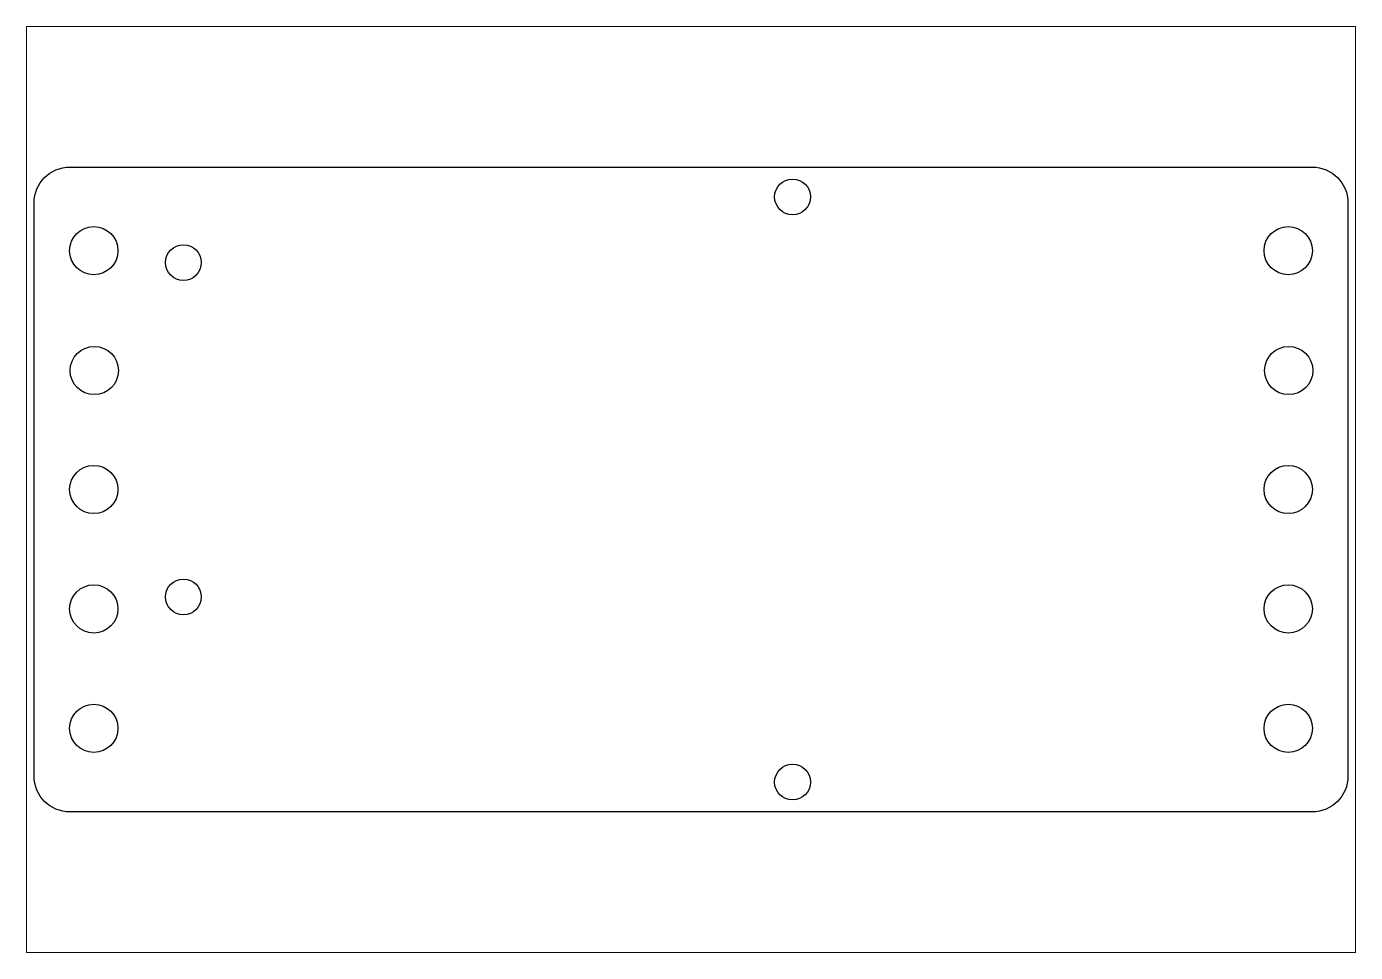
# Paper-space layout 'Layout1' of a CAD drawing. Extents: x 29 to 258, y 20 to 180.
# The model-space entities are those that its viewports show. They can reach past a viewport. Long polylines and large blocks are cut down to what shows.
import ezdxf

# ---------------------------------------------------------------- set-up
doc = ezdxf.new("R2010")
doc.units = 0
doc.layers.get('0').update_dxf_attribs({"linetype": 'CONTINUOUS'})
doc.layers.add('LAYER_1', color=7, linetype='CONTINUOUS')

msp = doc.modelspace()

# ---------------------------------------------------------------- linework, layer by layer
at = {"layer": 'LAYER_1', "color": 7}
for p, q in [((102.999994, 53.999999), (207.000007, 53.999999)), ((102.999994, 53.999999), (102.999994, 53.999999)), ((100.000003, 2.999977), (100.000003, 51.000008)), ((209.999998, 51.000008), (209.999998, 2.999977)), ((107.02375, 46.999999), (107.02375, 46.999999)), ((207.023751, 47.000002), (207.023751, 47.000002)), ((107.063885, 36.961784), (107.063885, 36.961784)), ((207.063886, 36.961786), (207.063886, 36.961786)), ((107.02375, 27), (107.02375, 27)), ((207.023751, 27.000002), (207.023751, 27.000002)), ((107.02375, 17), (107.02375, 17)), ((207.023751, 17.000003), (207.023751, 17.000003)), ((107.02375, 7), (107.02375, 7)), ((207.023751, 7.000003), (207.023751, 7.000003)), ((207.000007, -0.000017), (102.999994, -0.000017))]:
    msp.add_line(p, q, dxfattribs=at)
at = {"layer": 'LAYER_1', "color": 1}
for p, q in [((165, 51.499998), (165, 51.499998)), ((114, 45.999998), (114, 45.999998)), ((114, 17.999999), (114, 17.999999)), ((165, 2.499999), (165, 2.499999))]:
    msp.add_line(p, q, dxfattribs=at)
at = {"layer": 'LAYER_1', "color": 7}
for points in [[(100.000003, 51.000008), (100.000003, 52.662003), (101.337999, 53.999999), (102.999994, 53.999999)], [(207.000007, 53.999999), (208.662002, 53.999999), (209.999998, 52.662003), (209.999998, 51.000008)], [(102.97625, 46.999999), (102.97625, 48.11431), (103.882314, 49.017637), (105, 49.017637)], [(105, 49.017637), (106.117686, 49.017637), (107.02375, 48.11431), (107.02375, 46.999999)], [(202.97625, 47.000002), (202.97625, 48.114313), (203.882314, 49.01764), (205.000001, 49.01764)], [(205.000001, 49.01764), (206.117687, 49.01764), (207.023751, 48.114313), (207.023751, 47.000002)], [(105, 44.982361), (103.882314, 44.982361), (102.97625, 45.885688), (102.97625, 46.999999)], [(107.02375, 46.999999), (107.02375, 45.885688), (106.117686, 44.982361), (105, 44.982361)], [(205.000001, 44.982364), (203.882314, 44.982364), (202.97625, 45.885691), (202.97625, 47.000002)], [(207.023751, 47.000002), (207.023751, 45.885691), (206.117687, 44.982364), (205.000001, 44.982364)], [(103.016385, 36.961784), (103.016385, 38.076095), (103.922449, 38.979421), (105.040135, 38.979421)], [(105.040135, 38.979421), (106.157821, 38.979421), (107.063885, 38.076095), (107.063885, 36.961784)], [(203.016385, 36.961786), (203.016385, 38.076097), (203.922449, 38.979424), (205.040135, 38.979424)], [(205.040135, 38.979424), (206.157822, 38.979424), (207.063886, 38.076097), (207.063886, 36.961786)], [(105.040135, 34.944146), (103.922449, 34.944146), (103.016385, 35.847473), (103.016385, 36.961784)], [(107.063885, 36.961784), (107.063885, 35.847473), (106.157821, 34.944146), (105.040135, 34.944146)], [(205.040135, 34.944149), (203.922449, 34.944149), (203.016385, 35.847476), (203.016385, 36.961786)], [(207.063886, 36.961786), (207.063886, 35.847476), (206.157822, 34.944149), (205.040135, 34.944149)], [(102.97625, 27), (102.97625, 28.114311), (103.882314, 29.017637), (105, 29.017637)], [(105, 29.017637), (106.117686, 29.017637), (107.02375, 28.114311), (107.02375, 27)], [(202.97625, 27.000002), (202.97625, 28.114313), (203.882314, 29.01764), (205.000001, 29.01764)], [(205.000001, 29.01764), (206.117687, 29.01764), (207.023751, 28.114313), (207.023751, 27.000002)], [(105, 24.982362), (103.882314, 24.982362), (102.97625, 25.885689), (102.97625, 27)], [(107.02375, 27), (107.02375, 25.885689), (106.117686, 24.982362), (105, 24.982362)], [(205.000001, 24.982365), (203.882314, 24.982365), (202.97625, 25.885692), (202.97625, 27.000002)], [(207.023751, 27.000002), (207.023751, 25.885692), (206.117687, 24.982365), (205.000001, 24.982365)], [(102.97625, 17), (102.97625, 18.114311), (103.882314, 19.017638), (105, 19.017638)], [(105, 19.017638), (106.117686, 19.017638), (107.02375, 18.114311), (107.02375, 17)], [(202.97625, 17.000003), (202.97625, 18.114314), (203.882314, 19.01764), (205.000001, 19.01764)], [(205.000001, 19.01764), (206.117687, 19.01764), (207.023751, 18.114314), (207.023751, 17.000003)], [(105, 14.982362), (103.882314, 14.982362), (102.97625, 15.885689), (102.97625, 17)], [(107.02375, 17), (107.02375, 15.885689), (106.117686, 14.982362), (105, 14.982362)], [(205.000001, 14.982365), (203.882314, 14.982365), (202.97625, 15.885692), (202.97625, 17.000003)], [(207.023751, 17.000003), (207.023751, 15.885692), (206.117687, 14.982365), (205.000001, 14.982365)], [(102.97625, 7), (102.97625, 8.114311), (103.882314, 9.017638), (105, 9.017638)], [(105, 9.017638), (106.117686, 9.017638), (107.02375, 8.114311), (107.02375, 7)], [(202.97625, 7.000003), (202.97625, 8.114314), (203.882314, 9.017641), (205.000001, 9.017641)], [(205.000001, 9.017641), (206.117687, 9.017641), (207.023751, 8.114314), (207.023751, 7.000003)], [(105, 4.982362), (103.882314, 4.982362), (102.97625, 5.885689), (102.97625, 7)], [(107.02375, 7), (107.02375, 5.885689), (106.117686, 4.982362), (105, 4.982362)], [(205.000001, 4.982365), (203.882314, 4.982365), (202.97625, 5.885692), (202.97625, 7.000003)], [(207.023751, 7.000003), (207.023751, 5.885692), (206.117687, 4.982365), (205.000001, 4.982365)], [(102.999994, -0.000017), (101.337999, -0.000017), (100.000003, 1.337999), (100.000003, 2.999977)], [(209.999998, 2.999977), (209.999998, 1.337999), (208.662002, -0.000017), (207.000007, -0.000017)]]:
    msp.add_open_spline(points, degree=3, dxfattribs=at)
at = {"layer": 'LAYER_1', "color": 1}
for points in [[(162, 51.499998), (162, 52.328428), (162.671573, 52.999999), (163.5, 52.999999)], [(163.5, 52.999999), (164.328427, 52.999999), (165, 52.328428), (165, 51.499998)], [(163.5, 50.000001), (162.671573, 50.000001), (162, 50.671573), (162, 51.499998)], [(165, 51.499998), (165, 50.671573), (164.328427, 50.000001), (163.5, 50.000001)], [(111, 45.999998), (111, 46.828427), (111.671573, 47.499999), (112.5, 47.499999)], [(112.5, 47.499999), (113.328428, 47.499999), (114, 46.828427), (114, 45.999998)], [(112.5, 44.500001), (111.671573, 44.500001), (111, 45.171573), (111, 45.999998)], [(114, 45.999998), (114, 45.171573), (113.328428, 44.500001), (112.5, 44.500001)], [(111, 17.999999), (111, 18.828429), (111.671573, 19.500001), (112.5, 19.500001)], [(112.5, 19.500001), (113.328428, 19.500001), (114, 18.828429), (114, 17.999999)], [(112.5, 16.500002), (111.671573, 16.500002), (111, 17.171574), (111, 17.999999)], [(114, 17.999999), (114, 17.171574), (113.328428, 16.500002), (112.5, 16.500002)], [(162, 2.499999), (162, 3.328429), (162.671573, 4), (163.5, 4)], [(163.5, 4), (164.328427, 4), (165, 3.328429), (165, 2.499999)], [(163.5, 1.000002), (162.671573, 1.000002), (162, 1.671574), (162, 2.499999)], [(165, 2.499999), (165, 1.671574), (164.328427, 1.000002), (163.5, 1.000002)]]:
    msp.add_open_spline(points, degree=3, dxfattribs=at)

psp = doc.layouts.get("Layout1")

# ---------------------------------------------------------------- viewports
at = {"layer": '0', "linetype": 'Continuous'}
psp.add_viewport(center=(143.44, 99.96), size=(229.5, 159.9353), view_center_point=(155, 26.999991), view_height=77.53273565, dxfattribs=at)

doc.saveas('drawing.dxf')
